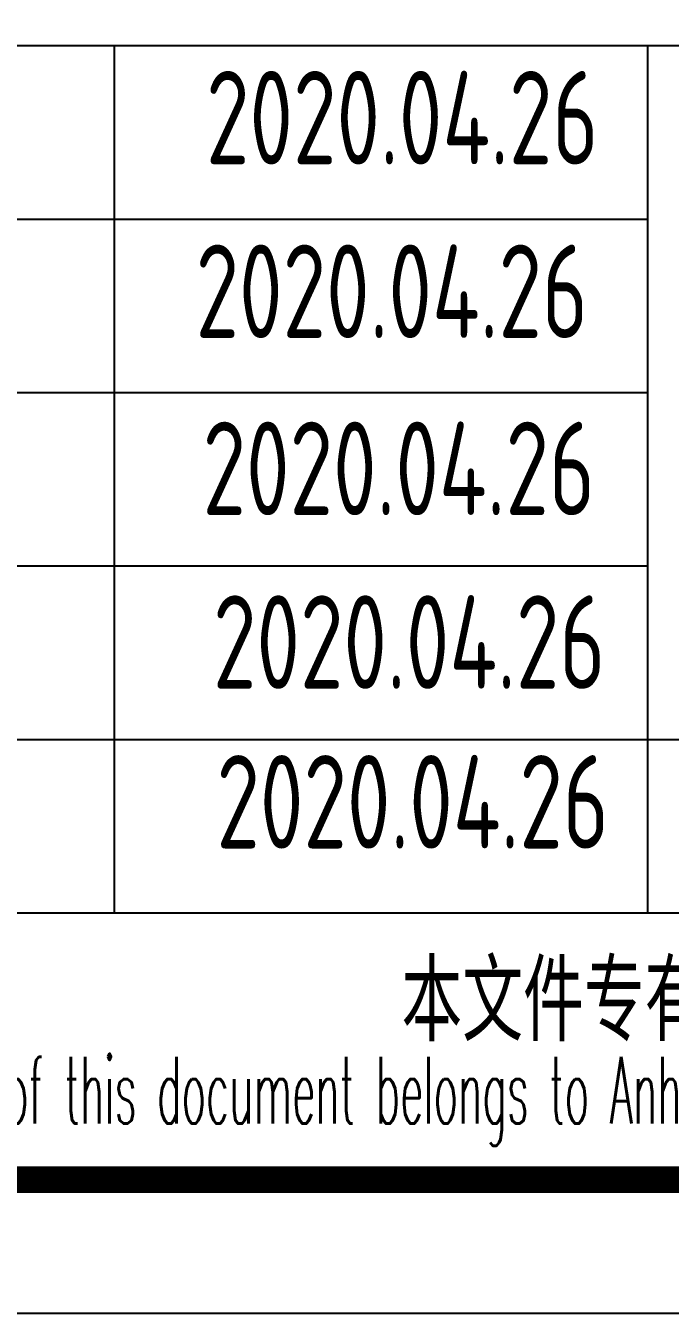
# Model space of a CAD drawing. Extents: x 1151645 to 1632247, y -116298 to 25377.
# Drawn here: x 1170268 to 1172685, y -14083 to -9259 of the extents above; entities that cross this region are included whole.
import ezdxf
from ezdxf.enums import TextEntityAlignment as Align

# ---------------------------------------------------------------- set-up
doc = ezdxf.new("R2010")
doc.units = 0
doc.header["$LTSCALE"] = 1000
doc.header["$MEASUREMENT"] = 0
doc.linetypes.add('2', pattern=[18.5, 12, -3, 0.5, -3])
doc.layers.get('0').update_dxf_attribs({"linetype": 'CONTINUOUS'})
doc.layers.add('PUB_TITLE', color=4, linetype='CONTINUOUS')
doc.styles.add('ECEC_TQ', font='txt_l.shx', dxfattribs={"bigfont": 'hztxt_l.shx'})
doc.styles.add('sceie', font='sceie.shx', dxfattribs={"width": 0.7, "bigfont": 'sceic.shx'})

# ---------------------------------------------------------------- blocks, each defined once
blk = doc.blocks.new('qm')
at = {"style": 'sceie', "width": 0.8}
for p in [(-941169.6, -984626.3), (-941208.7, -985276.9), (-941182.6, -985940.5), (-941143.6, -986591.1), (-941130.5, -987189.7)]:
    blk.add_attdef('2020.04.26', text='', height=350, dxfattribs=at).set_placement(p, align=Align.MIDDLE)

msp = doc.modelspace()

# ---------------------------------------------------------------- linework, layer by layer
for p, q in [((1167101, -9333), (1178101, -9333)), ((1170601, -12583), (1170601, -9333)), ((1170601, -12583), (1170601, -9333)), ((1172601, -12583), (1172601, -9333)), ((1172601, -12583), (1172601, -9333)), ((1167101, -9983), (1172601, -9983)), ((1167101, -10633), (1172601, -10633)), ((1167101, -11283), (1172601, -11283)), ((1167101, -11933), (1172601, -11933)), ((1172601, -11933), (1185101, -11933)), ((1167101, -12583), (1185101, -12583)), ((1167101, -13583), (1185101, -13583))]:
    msp.add_line(p, q)
at = {"layer": 'PUB_TITLE'}
msp.add_lwpolyline([(1164601, -14083), (1185601, -14083), (1185601, 15617), (1164601, 15617)], close=True, dxfattribs=at)
at = {"layer": 'PUB_TITLE', "const_width": 100}
msp.add_lwpolyline([(1167101, -13583), (1185101, -13583), (1185101, 15117), (1167101, 15117)], close=True, dxfattribs=at)

# ---------------------------------------------------------------- block references
at = {"color": 4, "linetype": '2'}
ref = msp.add_blockref('qm', (2112850, 975023.6), dxfattribs=at)
ref.add_attrib('2020.04.26', '2020.04.26', dxfattribs={"height": 350, "style": 'sceie', "width": 0.8}).set_placement((1171719.5, -12166.1), align=Align.MIDDLE)
ref.add_attrib('2020.04.26', '2020.04.26', dxfattribs={"height": 350, "style": 'sceie', "width": 0.8}).set_placement((1171706.5, -11567.6), align=Align.MIDDLE)
ref.add_attrib('2020.04.26', '2020.04.26', dxfattribs={"height": 350, "style": 'sceie', "width": 0.8}).set_placement((1171667.4, -10917), align=Align.MIDDLE)
ref.add_attrib('2020.04.26', '2020.04.26', dxfattribs={"height": 350, "style": 'sceie', "width": 0.8}).set_placement((1171641.3, -10253.3), align=Align.MIDDLE)
ref.add_attrib('2020.04.26', '2020.04.26', dxfattribs={"height": 350, "style": 'sceie', "width": 0.8}).set_placement((1171680.4, -9602.7), align=Align.MIDDLE)

# ---------------------------------------------------------------- texts
for s, height, style, width, p in [('本文件专有权属安徽华东化工医药工程有限责任公司所有,未经许可不得复制或转让给第三方', 300, 'sceie', 0.8, (1176272.2, -12931.9)), ('The proprietary right of this document belongs to Anhui Huadong Chemical And Medical Engineering  Co.,Ltd.  and any replication or transfer to the 3rd. side is forbidden without its permission. ', 250, 'ECEC_TQ', 0.45, (1176101, -13283))]:
    msp.add_text(s, height=height, dxfattribs=dict(style=style, width=width)).set_placement(p, align=Align.MIDDLE)

doc.saveas('drawing.dxf')
